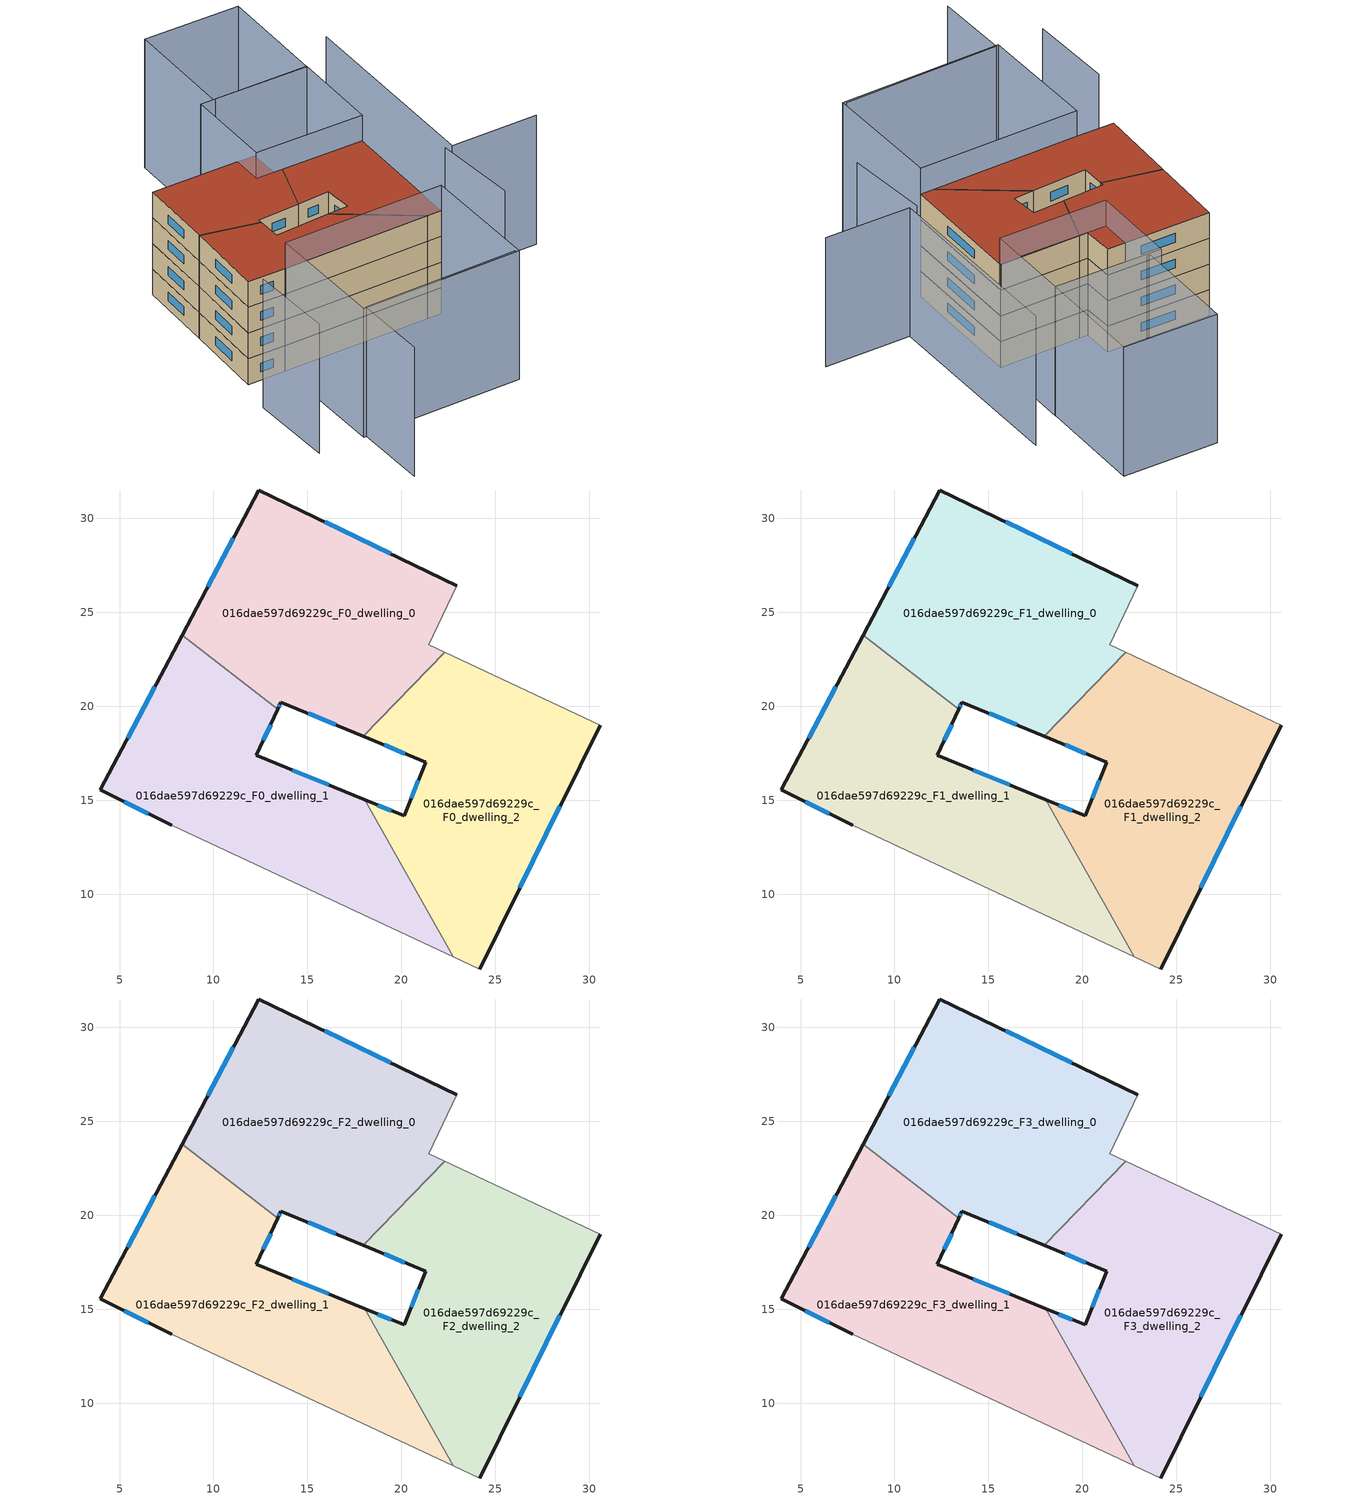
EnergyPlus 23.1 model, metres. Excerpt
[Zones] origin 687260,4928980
016dae597d69229c_F0_dwelling_0
 floor ground (EU_floor_Construction): 22.94,26.41 21.45,23.28 22.31,22.88 17.98,18.4 13.59,20.22 13.42,19.84 8.33,23.78 12.41,31.51 z0
 wall outside (EU_wall_Construction): 13.42,19.84 13.59,20.22 17.98,18.4 / 22.94,26.41 12.41,31.51 8.33,23.78 z0:3
 wall adiabatic (EU_wall_Construction): 22.31,22.88 21.45,23.28 22.94,26.41 z0:3
 wall to 016dae597d69229c_F0_dwelling_2 (EU_wall_Construction): 17.98,18.4 22.31,22.88 z0:3
 wall to 016dae597d69229c_F0_dwelling_1 (EU_wall_Construction): 8.33,23.78 13.42,19.84 z0:3
 window (EU_Window_Construction): 15.06,19.62 16.52,19.01 / 13.47,19.97 13.53,20.09 / 11.05,28.93 9.69,26.36 / 19.43,28.11 15.92,29.81 z1:2
016dae597d69229c_F0_dwelling_1
 floor ground (EU_floor_Construction): 18.05,15.03 22.78,6.67 7.78,13.66 3.98,15.54 8.33,23.78 13.42,19.84 12.28,17.38 z0
 wall outside (EU_wall_Construction): 18.05,15.03 12.28,17.38 13.42,19.84 / 8.33,23.78 3.98,15.54 7.78,13.66 z0:3
 wall adiabatic (EU_wall_Construction): 7.78,13.66 22.78,6.67 z0:3
 wall to 016dae597d69229c_F0_dwelling_2 (EU_wall_Construction): 22.77,6.67 18.05,15.03 z0:3
 window (EU_Window_Construction): 12.66,18.2 13.04,19.02 / 16.13,15.81 14.21,16.6 / 5.25,14.92 6.52,14.29 / 6.88,21.03 5.43,18.29 z1:2
016dae597d69229c_F0_dwelling_2
 floor ground (EU_floor_Construction): 30.58,18.99 24.17,6.01 22.78,6.67 18.05,15.03 20.15,14.16 21.29,17.02 17.98,18.4 22.31,22.88 z0
 wall outside (EU_wall_Construction): 17.98,18.4 21.29,17.02 20.15,14.16 18.05,15.03 / 24.17,6.01 30.58,18.99 z0:3
 wall adiabatic (EU_wall_Construction): 22.78,6.67 24.17,6.01 / 30.58,18.99 22.31,22.88 z0:3
 window (EU_Window_Construction): 19.45,14.45 18.75,14.74 / 20.91,16.07 20.53,15.12 / 19.08,17.94 20.19,17.48 / 26.31,10.34 28.44,14.67 z1:2
016dae597d69229c_F1_dwelling_0
 floor to 016dae597d69229c_F0_dwelling_0 (EU_floor_Construction): 22.94,26.41 21.45,23.28 22.3,22.88 17.98,18.4 13.59,20.22 13.42,19.84 8.33,23.78 12.41,31.51 z3
 wall outside (EU_wall_Construction): 13.42,19.84 13.59,20.22 17.98,18.4 / 22.94,26.41 12.41,31.51 8.33,23.78 z3:6
 wall adiabatic (EU_wall_Construction): 22.31,22.88 21.45,23.28 22.94,26.41 z3:6
 wall to 016dae597d69229c_F1_dwelling_2 (EU_wall_Construction): 17.98,18.4 22.31,22.88 z3:6
 wall to 016dae597d69229c_F1_dwelling_1 (EU_wall_Construction): 8.33,23.78 13.42,19.84 z3:6
 window (EU_Window_Construction): 15.06,19.62 16.52,19.01 / 13.47,19.97 13.53,20.09 / 11.05,28.93 9.69,26.36 / 19.43,28.11 15.92,29.81 z4:5
016dae597d69229c_F1_dwelling_1
 floor to 016dae597d69229c_F0_dwelling_1 (EU_floor_Construction): 18.05,15.03 22.77,6.67 7.78,13.66 3.98,15.54 8.33,23.78 13.42,19.84 12.28,17.38 z3
 wall outside (EU_wall_Construction): 18.05,15.03 12.28,17.38 13.42,19.84 / 8.33,23.78 3.98,15.54 7.78,13.66 z3:6
 wall adiabatic (EU_wall_Construction): 7.78,13.66 22.78,6.67 z3:6
 wall to 016dae597d69229c_F1_dwelling_2 (EU_wall_Construction): 22.77,6.67 18.05,15.03 z3:6
 window (EU_Window_Construction): 12.66,18.2 13.04,19.02 / 16.13,15.81 14.21,16.6 / 5.25,14.92 6.52,14.29 / 6.88,21.03 5.43,18.29 z4:5
016dae597d69229c_F1_dwelling_2
 floor to 016dae597d69229c_F0_dwelling_2 (EU_floor_Construction): 30.58,18.99 24.17,6.01 22.77,6.67 18.05,15.03 20.15,14.16 21.29,17.02 17.98,18.4 22.3,22.88 z3
 wall outside (EU_wall_Construction): 17.98,18.4 21.29,17.02 20.15,14.16 18.05,15.03 / 24.17,6.01 30.58,18.99 z3:6
 wall adiabatic (EU_wall_Construction): 22.78,6.67 24.17,6.01 / 30.58,18.99 22.31,22.88 z3:6
 window (EU_Window_Construction): 19.45,14.45 18.75,14.74 / 20.91,16.07 20.53,15.12 / 19.08,17.94 20.19,17.48 / 26.31,10.34 28.44,14.67 z4:5
016dae597d69229c_F2_dwelling_0
 floor to 016dae597d69229c_F1_dwelling_0 (EU_floor_Construction): 22.94,26.41 21.45,23.28 22.3,22.88 17.98,18.4 13.59,20.22 13.42,19.84 8.33,23.78 12.41,31.51 z6
 wall outside (EU_wall_Construction): 13.42,19.84 13.59,20.22 17.98,18.4 / 22.94,26.41 12.41,31.51 8.33,23.78 z6:9
 wall adiabatic (EU_wall_Construction): 22.31,22.88 21.45,23.28 22.94,26.41 z6:9
 wall to 016dae597d69229c_F2_dwelling_2 (EU_wall_Construction): 17.98,18.4 22.31,22.88 z6:9
 wall to 016dae597d69229c_F2_dwelling_1 (EU_wall_Construction): 8.33,23.78 13.42,19.84 z6:9
 window (EU_Window_Construction): 15.06,19.62 16.52,19.01 / 13.47,19.97 13.53,20.09 / 11.05,28.93 9.69,26.36 / 19.43,28.11 15.92,29.81 z7:8
016dae597d69229c_F2_dwelling_1
 floor to 016dae597d69229c_F1_dwelling_1 (EU_floor_Construction): 18.05,15.03 22.77,6.67 7.78,13.66 3.98,15.54 8.33,23.78 13.42,19.84 12.28,17.38 z6
 wall outside (EU_wall_Construction): 18.05,15.03 12.28,17.38 13.42,19.84 / 8.33,23.78 3.98,15.54 7.78,13.66 z6:9
 wall adiabatic (EU_wall_Construction): 7.78,13.66 22.78,6.67 z6:9
 wall to 016dae597d69229c_F2_dwelling_2 (EU_wall_Construction): 22.77,6.67 18.05,15.03 z6:9
 window (EU_Window_Construction): 12.66,18.2 13.04,19.02 / 16.13,15.81 14.21,16.6 / 5.25,14.92 6.52,14.29 / 6.88,21.03 5.43,18.29 z7:8
016dae597d69229c_F2_dwelling_2
 floor to 016dae597d69229c_F1_dwelling_2 (EU_floor_Construction): 30.58,18.99 24.17,6.01 22.77,6.67 18.05,15.03 20.15,14.16 21.29,17.02 17.98,18.4 22.3,22.88 z6
 wall outside (EU_wall_Construction): 17.98,18.4 21.29,17.02 20.15,14.16 18.05,15.03 / 24.17,6.01 30.58,18.99 z6:9
 wall adiabatic (EU_wall_Construction): 22.78,6.67 24.17,6.01 / 30.58,18.99 22.31,22.88 z6:9
 window (EU_Window_Construction): 19.45,14.45 18.75,14.74 / 20.91,16.07 20.53,15.12 / 19.08,17.94 20.19,17.48 / 26.31,10.34 28.44,14.67 z7:8
016dae597d69229c_F3_dwelling_0
 floor to 016dae597d69229c_F2_dwelling_0 (EU_floor_Construction): 22.94,26.41 21.45,23.28 22.3,22.88 17.98,18.4 13.59,20.22 13.42,19.84 8.33,23.78 12.41,31.51 z9
 wall outside (EU_wall_Construction): 13.42,19.84 13.59,20.22 17.98,18.4 / 22.94,26.41 12.41,31.51 8.33,23.78 z9:12
 wall adiabatic (EU_wall_Construction): 22.31,22.88 21.45,23.28 22.94,26.41 z9:12
 wall to 016dae597d69229c_F3_dwelling_2 (EU_wall_Construction): 17.98,18.4 22.31,22.88 z9:12
 wall to 016dae597d69229c_F3_dwelling_1 (EU_wall_Construction): 8.33,23.78 13.42,19.84 z9:12
 window (EU_Window_Construction): 15.06,19.62 16.52,19.01 / 13.47,19.97 13.53,20.09 / 11.05,28.93 9.69,26.36 / 19.43,28.11 15.92,29.81 z10:11
 roof outside (EU_roof_Construction): 22.31,22.88 21.45,23.28 22.94,26.41 12.41,31.51 8.33,23.78 13.42,19.84 13.59,20.22 17.98,18.4 z12
016dae597d69229c_F3_dwelling_1
 floor to 016dae597d69229c_F2_dwelling_1 (EU_floor_Construction): 18.05,15.03 22.77,6.67 7.78,13.66 3.98,15.54 8.33,23.78 13.42,19.84 12.28,17.38 z9
 wall outside (EU_wall_Construction): 18.05,15.03 12.28,17.38 13.42,19.84 / 8.33,23.78 3.98,15.54 7.78,13.66 z9:12
 wall adiabatic (EU_wall_Construction): 7.78,13.66 22.78,6.67 z9:12
 wall to 016dae597d69229c_F3_dwelling_2 (EU_wall_Construction): 22.77,6.67 18.05,15.03 z9:12
 window (EU_Window_Construction): 12.66,18.2 13.04,19.02 / 16.13,15.81 14.21,16.6 / 5.25,14.92 6.52,14.29 / 6.88,21.03 5.43,18.29 z10:11
 roof outside (EU_roof_Construction): 22.78,6.67 18.05,15.03 12.28,17.38 13.42,19.84 8.33,23.78 3.98,15.54 7.78,13.66 z12
016dae597d69229c_F3_dwelling_2
 floor to 016dae597d69229c_F2_dwelling_2 (EU_floor_Construction): 30.58,18.99 24.17,6.01 22.77,6.67 18.05,15.03 20.15,14.16 21.29,17.02 17.98,18.4 22.3,22.88 z9
 wall outside (EU_wall_Construction): 17.98,18.4 21.29,17.02 20.15,14.16 18.05,15.03 / 24.17,6.01 30.58,18.99 z9:12
 wall adiabatic (EU_wall_Construction): 22.78,6.67 24.17,6.01 / 30.58,18.99 22.31,22.88 z9:12
 window (EU_Window_Construction): 19.45,14.45 18.75,14.74 / 20.91,16.07 20.53,15.12 / 19.08,17.94 20.19,17.48 / 26.31,10.34 28.44,14.67 z10:11
 roof outside (EU_roof_Construction): 24.17,6.01 30.58,18.99 22.31,22.88 17.98,18.4 21.29,17.02 20.15,14.16 18.05,15.03 22.78,6.67 z12
shading: -1.2,-6.41 2.29,1.24 / 2.29,1.24 18.22,-6.04 / 26.52,0.24 29.91,9.06 / 1.32,12.21 -2.6,3.51 / 39.27,4.42 30.55,8.62 / 30.55,8.62 40.29,28.85 / 7.78,13.66 24.17,6.01 / 24.17,6.01 18.39,-6.38 / 18.39,-6.38 2,1.27 / 2,1.27 7.78,13.66 / 24.05,33.18 34.94,27.82 / 34.94,27.82 30.51,18.82 / 30.51,18.82 19.62,24.18 / 19.62,24.18 24.05,33.18 / 40.43,38.94 34.93,27.81 / 34.93,27.81 25.34,32.55 / 25.34,32.55 30.84,43.68 / 30.84,43.68 40.43,38.94 z0:15
[Building]
EU S2 Campaign: North Axis=0; Terrain=City; Solar Distribution=FullExterior
[Site:Location]
Bologna: Latitude=44.5; Longitude=11.25; Time Zone=1; Elevation=37
[SizingPeriod:WeatherFileDays]
AnnualSizingPeriod: Begin Month=1; Begin Day of Month=1; End Month=12; End Day of Month=31; Day of Week for Start Day=Monday; Use Weather File Daylight Saving Period=No; Use Weather File Rain and Snow Indicators=No
[MATERIAL]
EU_InternalMass_Material: Roughness=MediumRough; Thickness=0.1; Conductivity=1; Density=1800; Specific Heat=900; Thermal Absorptance=0.9; Solar Absorptance=0.7; Visible Absorptance=0.7
[MATERIAL:NOMASS] Roughness=MediumRough; Thermal Absorptance=0.9; Solar Absorptance=0.7; Visible Absorptance=0.7
Name | Thermal Resistance
EU_wall_NoMass | 0.937881
EU_roof_NoMass | 0.548572
EU_floor_NoMass | 0.71348
[WINDOWMATERIAL:SIMPLEGLAZINGSYSTEM]
EU_Window_SimpleGlazing: UFactor=4.25633; Solar Heat Gain Coefficient=0.85; Visible Transmittance=0.85
[CONSTRUCTION]
EU_wall_Construction: EU_wall_NoMass
EU_roof_Construction: EU_roof_NoMass
EU_floor_Construction: EU_floor_NoMass
EU_Window_Construction: EU_Window_SimpleGlazing
EU_InternalMass_Construction: EU_InternalMass_Material
[ZONE] Type=1; Multiplier=1; Ceiling Height=autocalculate; Floor Area=autocalculate; Part of Total Floor Area=Yes
Name | Volume
016dae597d69229c_F0_dwelling_0 | 336.203
016dae597d69229c_F1_dwelling_0; 016dae597d69229c_F2_dwelling_0; 016dae597d69229c_F3_dwelling_0 | 336.202
016dae597d69229c_F0_dwelling_1; 016dae597d69229c_F1_dwelling_1; 016dae597d69229c_F2_dwelling_1; 016dae597d69229c_F3_dwelling_1 | 336.213
016dae597d69229c_F0_dwelling_2; 016dae597d69229c_F1_dwelling_2; 016dae597d69229c_F2_dwelling_2; 016dae597d69229c_F3_dwelling_2 | 336.204
[INTERNALMASS] Construction=EU_InternalMass_Construction
Name | Zone or ZoneList | Surface Area
016dae597d69229c_F0_dwelling_0_EU_InternalMass | 016dae597d69229c_F0_dwelling_0 | 112.068
016dae597d69229c_F0_dwelling_1_EU_InternalMass | 016dae597d69229c_F0_dwelling_1 | 112.071
016dae597d69229c_F0_dwelling_2_EU_InternalMass | 016dae597d69229c_F0_dwelling_2 | 112.068
016dae597d69229c_F1_dwelling_0_EU_InternalMass | 016dae597d69229c_F1_dwelling_0 | 112.068
016dae597d69229c_F1_dwelling_1_EU_InternalMass | 016dae597d69229c_F1_dwelling_1 | 112.071
016dae597d69229c_F1_dwelling_2_EU_InternalMass | 016dae597d69229c_F1_dwelling_2 | 112.068
016dae597d69229c_F2_dwelling_0_EU_InternalMass | 016dae597d69229c_F2_dwelling_0 | 112.068
016dae597d69229c_F2_dwelling_1_EU_InternalMass | 016dae597d69229c_F2_dwelling_1 | 112.071
016dae597d69229c_F2_dwelling_2_EU_InternalMass | 016dae597d69229c_F2_dwelling_2 | 112.068
016dae597d69229c_F3_dwelling_0_EU_InternalMass | 016dae597d69229c_F3_dwelling_0 | 112.068
016dae597d69229c_F3_dwelling_1_EU_InternalMass | 016dae597d69229c_F3_dwelling_1 | 112.071
016dae597d69229c_F3_dwelling_2_EU_InternalMass | 016dae597d69229c_F3_dwelling_2 | 112.068
[OTHEREQUIPMENT] Fuel Type=Electricity; Design Level Calculation Method=Watts/Area; Power per Zone Floor Area=1; Fraction Latent=0; Fraction Radiant=0; Fraction Lost=0; Carbon Dioxide Generation Rate=0; EndUse Subcategory=EU_Step8_InternalGains
Name | Zone or ZoneList or Space or SpaceList | Schedule
EU_Step8_InternalGain_016dae597d69229c_F0_dwelling_0_f000 | 016dae597d69229c_F0_dwelling_0 | EU_Step8_GainSchedule_016dae597d69229c_F0_dwelling_0_f000
EU_Step8_InternalGain_016dae597d69229c_F0_dwelling_1_f000 | 016dae597d69229c_F0_dwelling_1 | EU_Step8_GainSchedule_016dae597d69229c_F0_dwelling_1_f000
EU_Step8_InternalGain_016dae597d69229c_F0_dwelling_2_f000 | 016dae597d69229c_F0_dwelling_2 | EU_Step8_GainSchedule_016dae597d69229c_F0_dwelling_2_f000
EU_Step8_InternalGain_016dae597d69229c_F1_dwelling_0_f000 | 016dae597d69229c_F1_dwelling_0 | EU_Step8_GainSchedule_016dae597d69229c_F1_dwelling_0_f000
EU_Step8_InternalGain_016dae597d69229c_F1_dwelling_1_f000 | 016dae597d69229c_F1_dwelling_1 | EU_Step8_GainSchedule_016dae597d69229c_F1_dwelling_1_f000
EU_Step8_InternalGain_016dae597d69229c_F1_dwelling_2_f000 | 016dae597d69229c_F1_dwelling_2 | EU_Step8_GainSchedule_016dae597d69229c_F1_dwelling_2_f000
EU_Step8_InternalGain_016dae597d69229c_F2_dwelling_0_f000 | 016dae597d69229c_F2_dwelling_0 | EU_Step8_GainSchedule_016dae597d69229c_F2_dwelling_0_f000
EU_Step8_InternalGain_016dae597d69229c_F2_dwelling_1_f000 | 016dae597d69229c_F2_dwelling_1 | EU_Step8_GainSchedule_016dae597d69229c_F2_dwelling_1_f000
EU_Step8_InternalGain_016dae597d69229c_F2_dwelling_2_f000 | 016dae597d69229c_F2_dwelling_2 | EU_Step8_GainSchedule_016dae597d69229c_F2_dwelling_2_f000
EU_Step8_InternalGain_016dae597d69229c_F3_dwelling_0_f000 | 016dae597d69229c_F3_dwelling_0 | EU_Step8_GainSchedule_016dae597d69229c_F3_dwelling_0_f000
EU_Step8_InternalGain_016dae597d69229c_F3_dwelling_1_f000 | 016dae597d69229c_F3_dwelling_1 | EU_Step8_GainSchedule_016dae597d69229c_F3_dwelling_1_f000
EU_Step8_InternalGain_016dae597d69229c_F3_dwelling_2_f000 | 016dae597d69229c_F3_dwelling_2 | EU_Step8_GainSchedule_016dae597d69229c_F3_dwelling_2_f000
[ZONEVENTILATION:DESIGNFLOWRATE] Schedule=EU_AlwaysOn; Design Flow Rate Calculation Method=AirChanges/Hour; Air Changes per Hour=0.687892; Ventilation Type=Natural; Fan Pressure Rise=0; Fan Total Efficiency=1; Constant Term Coefficient=1; Temperature Term Coefficient=0; Velocity Term Coefficient=0; Velocity Squared Term Coefficient=0; Minimum Indoor Temperature=-100; Maximum Indoor Temperature=100; Delta Temperature=-100; Minimum Outdoor Temperature=-100; Maximum Outdoor Temperature=100; Maximum Wind Speed=40
Name | Zone or ZoneList or Space or SpaceList
EU_ConstantAir_016dae597d69229c_F0_dwelling_0 | 016dae597d69229c_F0_dwelling_0
EU_ConstantAir_016dae597d69229c_F0_dwelling_1 | 016dae597d69229c_F0_dwelling_1
EU_ConstantAir_016dae597d69229c_F0_dwelling_2 | 016dae597d69229c_F0_dwelling_2
EU_ConstantAir_016dae597d69229c_F1_dwelling_0 | 016dae597d69229c_F1_dwelling_0
EU_ConstantAir_016dae597d69229c_F1_dwelling_1 | 016dae597d69229c_F1_dwelling_1
EU_ConstantAir_016dae597d69229c_F1_dwelling_2 | 016dae597d69229c_F1_dwelling_2
EU_ConstantAir_016dae597d69229c_F2_dwelling_0 | 016dae597d69229c_F2_dwelling_0
EU_ConstantAir_016dae597d69229c_F2_dwelling_1 | 016dae597d69229c_F2_dwelling_1
EU_ConstantAir_016dae597d69229c_F2_dwelling_2 | 016dae597d69229c_F2_dwelling_2
EU_ConstantAir_016dae597d69229c_F3_dwelling_0 | 016dae597d69229c_F3_dwelling_0
EU_ConstantAir_016dae597d69229c_F3_dwelling_1 | 016dae597d69229c_F3_dwelling_1
EU_ConstantAir_016dae597d69229c_F3_dwelling_2 | 016dae597d69229c_F3_dwelling_2
[HVACTEMPLATE:THERMOSTAT] Constant Heating Setpoint=20; Constant Cooling Setpoint=50
EU_HeatOnly_016dae597d69229c_F0_dwelling_0; EU_HeatOnly_016dae597d69229c_F0_dwelling_1; EU_HeatOnly_016dae597d69229c_F0_dwelling_2; EU_HeatOnly_016dae597d69229c_F1_dwelling_0; EU_HeatOnly_016dae597d69229c_F1_dwelling_1; EU_HeatOnly_016dae597d69229c_F1_dwelling_2; EU_HeatOnly_016dae597d69229c_F2_dwelling_0; EU_HeatOnly_016dae597d69229c_F2_dwelling_1; EU_HeatOnly_016dae597d69229c_F2_dwelling_2; EU_HeatOnly_016dae597d69229c_F3_dwelling_0; EU_HeatOnly_016dae597d69229c_F3_dwelling_1; EU_HeatOnly_016dae597d69229c_F3_dwelling_2
[HVACTEMPLATE:ZONE:IDEALLOADSAIRSYSTEM] System Availability Schedule=EU_AlwaysOn; Maximum Heating Supply Air Temperature=50; Minimum Cooling Supply Air Temperature=13; Maximum Heating Supply Air Humidity Ratio=0.0156; Minimum Cooling Supply Air Humidity Ratio=0.0077; Heating Limit=NoLimit; Cooling Limit=NoLimit; Heating Availability Schedule=EU_AlwaysOn; Cooling Availability Schedule=EU_CoolingOff; Dehumidification Control Type=ConstantSensibleHeatRatio; Cooling Sensible Heat Ratio=0.7; Dehumidification Setpoint=60; Humidification Control Type=None; Humidification Setpoint=30; Outdoor Air Method=None; Outdoor Air Flow Rate per Person=0.00944; Outdoor Air Flow Rate per Zone Floor Area=0; Outdoor Air Flow Rate per Zone=0; Demand Controlled Ventilation Type=None; Outdoor Air Economizer Type=NoEconomizer; Heat Recovery Type=None; Sensible Heat Recovery Effectiveness=0.7; Latent Heat Recovery Effectiveness=0.65
Name | Template Thermostat
016dae597d69229c_F0_dwelling_0 | EU_HeatOnly_016dae597d69229c_F0_dwelling_0
016dae597d69229c_F0_dwelling_1 | EU_HeatOnly_016dae597d69229c_F0_dwelling_1
016dae597d69229c_F0_dwelling_2 | EU_HeatOnly_016dae597d69229c_F0_dwelling_2
016dae597d69229c_F1_dwelling_0 | EU_HeatOnly_016dae597d69229c_F1_dwelling_0
016dae597d69229c_F1_dwelling_1 | EU_HeatOnly_016dae597d69229c_F1_dwelling_1
016dae597d69229c_F1_dwelling_2 | EU_HeatOnly_016dae597d69229c_F1_dwelling_2
016dae597d69229c_F2_dwelling_0 | EU_HeatOnly_016dae597d69229c_F2_dwelling_0
016dae597d69229c_F2_dwelling_1 | EU_HeatOnly_016dae597d69229c_F2_dwelling_1
016dae597d69229c_F2_dwelling_2 | EU_HeatOnly_016dae597d69229c_F2_dwelling_2
016dae597d69229c_F3_dwelling_0 | EU_HeatOnly_016dae597d69229c_F3_dwelling_0
016dae597d69229c_F3_dwelling_1 | EU_HeatOnly_016dae597d69229c_F3_dwelling_1
016dae597d69229c_F3_dwelling_2 | EU_HeatOnly_016dae597d69229c_F3_dwelling_2
[SIZING:ZONE] Zone Cooling Design Supply Air Temperature Input Method=SupplyAirTemperature; Zone Cooling Design Supply Air Temperature=13; Zone Heating Design Supply Air Temperature Input Method=SupplyAirTemperature; Zone Heating Design Supply Air Temperature=50; Zone Cooling Design Supply Air Humidity Ratio=0.008; Zone Heating Design Supply Air Humidity Ratio=0.008; Cooling Design Air Flow Method=DesignDay; Cooling Design Air Flow Rate=0; Cooling Minimum Air Flow per Zone Floor Area=0.000762; Cooling Minimum Air Flow=0; Cooling Minimum Air Flow Fraction=0.2; Heating Design Air Flow Method=DesignDay; Heating Design Air Flow Rate=0; Heating Maximum Air Flow per Zone Floor Area=0.002032; Heating Maximum Air Flow=0.141576; Heating Maximum Air Flow Fraction=0.3; Account for Dedicated Outdoor Air System=No; Dedicated Outdoor Air System Control Strategy=NeutralSupplyAir; Dedicated Outdoor Air Low Setpoint Temperature for Design=autosize; Dedicated Outdoor Air High Setpoint Temperature for Design=autosize; Zone Load Sizing Method=Sensible Load Only No Latent Load; Zone Latent Cooling Design Supply Air Humidity Ratio Input Method=HumidityRatioDifference; Zone Cooling Design Supply Air Humidity Ratio Difference=0.005; Zone Latent Heating Design Supply Air Humidity Ratio Input Method=HumidityRatioDifference; Zone Humidification Design Supply Air Humidity Ratio Difference=0.005
016dae597d69229c_F0_dwelling_0; 016dae597d69229c_F0_dwelling_1; 016dae597d69229c_F0_dwelling_2; 016dae597d69229c_F1_dwelling_0; 016dae597d69229c_F1_dwelling_1; 016dae597d69229c_F1_dwelling_2; 016dae597d69229c_F2_dwelling_0; 016dae597d69229c_F2_dwelling_1; 016dae597d69229c_F2_dwelling_2; 016dae597d69229c_F3_dwelling_0; 016dae597d69229c_F3_dwelling_1; 016dae597d69229c_F3_dwelling_2
[SCHEDULE:CONSTANT]
Name | Hourly Value
EU_AlwaysOn | 1
EU_CoolingOff | 0
[SCHEDULE:FILE] Column Number=1; Rows to Skip at Top=0; Number of Hours of Data=8760; Column Separator=Comma; Interpolate to Timestep=No; Minutes per Item=60; Adjust Schedule for Daylight Savings=Yes
Name | File
EU_Step8_GainSchedule_016dae597d69229c_F0_dwelling_0_f000 | ../../schedules/016dae597d69229c/016dae597d69229c_F0_dwelling_0_f000_gain.csv
EU_Step8_GainSchedule_016dae597d69229c_F0_dwelling_1_f000 | ../../schedules/016dae597d69229c/016dae597d69229c_F0_dwelling_1_f000_gain.csv
EU_Step8_GainSchedule_016dae597d69229c_F0_dwelling_2_f000 | ../../schedules/016dae597d69229c/016dae597d69229c_F0_dwelling_2_f000_gain.csv
EU_Step8_GainSchedule_016dae597d69229c_F1_dwelling_0_f000 | ../../schedules/016dae597d69229c/016dae597d69229c_F1_dwelling_0_f000_gain.csv
EU_Step8_GainSchedule_016dae597d69229c_F1_dwelling_1_f000 | ../../schedules/016dae597d69229c/016dae597d69229c_F1_dwelling_1_f000_gain.csv
EU_Step8_GainSchedule_016dae597d69229c_F1_dwelling_2_f000 | ../../schedules/016dae597d69229c/016dae597d69229c_F1_dwelling_2_f000_gain.csv
EU_Step8_GainSchedule_016dae597d69229c_F2_dwelling_0_f000 | ../../schedules/016dae597d69229c/016dae597d69229c_F2_dwelling_0_f000_gain.csv
EU_Step8_GainSchedule_016dae597d69229c_F2_dwelling_1_f000 | ../../schedules/016dae597d69229c/016dae597d69229c_F2_dwelling_1_f000_gain.csv
EU_Step8_GainSchedule_016dae597d69229c_F2_dwelling_2_f000 | ../../schedules/016dae597d69229c/016dae597d69229c_F2_dwelling_2_f000_gain.csv
EU_Step8_GainSchedule_016dae597d69229c_F3_dwelling_0_f000 | ../../schedules/016dae597d69229c/016dae597d69229c_F3_dwelling_0_f000_gain.csv
EU_Step8_GainSchedule_016dae597d69229c_F3_dwelling_1_f000 | ../../schedules/016dae597d69229c/016dae597d69229c_F3_dwelling_1_f000_gain.csv
EU_Step8_GainSchedule_016dae597d69229c_F3_dwelling_2_f000 | ../../schedules/016dae597d69229c/016dae597d69229c_F3_dwelling_2_f000_gain.csv
